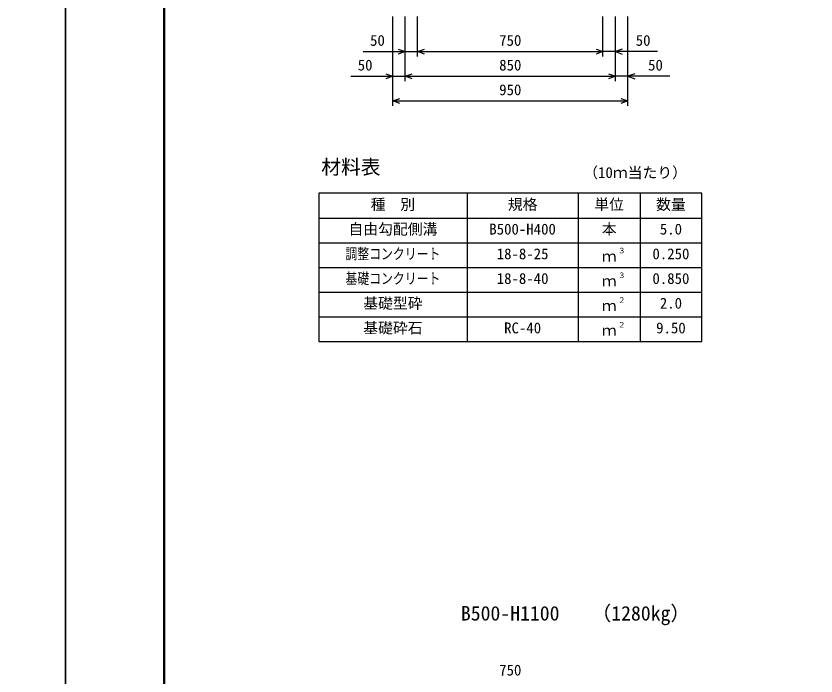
# Model space of a CAD drawing. Units: millimetres, scale not verified. Extents: x -16800 to 16800, y -5940 to 5940.
# Drawn here: x -200 to 3037, y 26 to 2698 of the extents above; entities that cross this region are included whole.
import ezdxf
from ezdxf.enums import TextEntityAlignment as Align

# ---------------------------------------------------------------- set-up
doc = ezdxf.new("R2010")
doc.units = ezdxf.units.MM
doc.header["$LTSCALE"] = 20
for name, color, linetype, lineweight in [('0-0_DIM', 7, 'Continuous', 25), ('0-1_Defpoints', 5, 'Continuous', 25), ('0-3_HYO', 3, 'Continuous', 25), ('0-4_HYO2', 4, 'Continuous', 25), ('0-6_TXT', 7, 'Continuous', 25), ('0-7_WAKU', 3, 'Continuous', 25)]:
    doc.layers.add(name, color=color, linetype=linetype, lineweight=lineweight)
doc.styles.add('ＭＳ ゴシック', font='')
doc.styles.get('ＭＳ ゴシック').set_extended_font_data('MS Gothic')

msp = doc.modelspace()

# ---------------------------------------------------------------- linework, layer by layer
at = {"layer": '0-0_DIM'}
for p, q in [((1325, 2334.15), (1325, 2696.49)), ((1375, 2434.15), (1375, 2696.49)), ((1425, 2534.15), (1425, 2696.49)), ((2175, 2534.15), (2175, 2696.49)), ((2225, 2434.15), (2225, 2696.49)), ((2275, 2334.15), (2275, 2696.49)), ((1205, 2554.15), (1425, 2554.15)), ((1425, 2554.15), (2175, 2554.15)), ((2395, 2554.15), (2175, 2554.15)), ((1155, 2454.15), (1375, 2454.15)), ((1375, 2454.15), (2225, 2454.15)), ((2445, 2454.15), (2225, 2454.15)), ((1325, 2354.15), (2275, 2354.15))]:
    msp.add_line(p, q, dxfattribs=at)
for points in [[(1346.81, 2564.41), (1375, 2554.15), (1346.81, 2543.89)], [(1453.19, 2543.89), (1425, 2554.15), (1453.19, 2564.41)], [(2146.81, 2564.41), (2175, 2554.15), (2146.81, 2543.89)], [(2253.19, 2564.41), (2225, 2554.15), (2253.19, 2543.89)], [(1296.81, 2464.41), (1325, 2454.15), (1296.81, 2443.89)], [(1403.19, 2443.89), (1375, 2454.15), (1403.19, 2464.41)], [(2196.81, 2464.41), (2225, 2454.15), (2196.81, 2443.89)], [(2303.19, 2464.41), (2275, 2454.15), (2303.19, 2443.89)], [(1353.19, 2343.89), (1325, 2354.15), (1353.19, 2364.41)], [(2246.81, 2364.41), (2275, 2354.15), (2246.81, 2343.89)]]:
    msp.add_lwpolyline(points, dxfattribs=at)
at = {"layer": '0-1_Defpoints'}
for points in [[(-16800, -5940), (0, -5940), (0, 5940), (-16800, 5940)], [(0, -5940), (16800, -5940), (16800, 5940), (0, 5940)]]:
    msp.add_lwpolyline(points, close=True, dxfattribs=at)
at = {"layer": '0-3_HYO'}
for p, q in [((1625, 1980.2), (1625, 1380.2)), ((2075, 1980.2), (2075, 1380.2)), ((2325, 1980.2), (2325, 1380.2)), ((1025, 1880.2), (2575, 1880.2))]:
    msp.add_line(p, q, dxfattribs=at)
msp.add_lwpolyline([(1025, 1380.2), (2575, 1380.2), (2575, 1980.2), (1025, 1980.2)], close=True, dxfattribs=at)
at = {"layer": '0-4_HYO2'}
for p, q in [((1025, 1780.2), (2575, 1780.2)), ((1025, 1680.2), (2575, 1680.2)), ((1025, 1580.2), (2575, 1580.2)), ((1025, 1480.2), (2575, 1480.2))]:
    msp.add_line(p, q, dxfattribs=at)
at = {"layer": '0-7_WAKU', "lineweight": 50}
msp.add_lwpolyline([(400, -5540), (16400, -5540), (16400, 5540), (400, 5540)], close=True, dxfattribs=at)

# ---------------------------------------------------------------- texts
at = {"layer": '0-0_DIM', "style": 'ＭＳ ゴシック'}
for s, p in [('50', (1232.56, 2564.15)), ('750', (1755, 2564.15)), ('50', (2307.44, 2564.15)), ('50', (1182.56, 2464.15)), ('850', (1755, 2464.15)), ('50', (2357.44, 2464.15)), ('950', (1755, 2364.15)), ('750', (1755, 15.08))]:
    msp.add_text(s, height=43.99, dxfattribs=at).set_placement(p, align=Align.BOTTOM_LEFT)
at = {"layer": '0-6_TXT', "style": 'ＭＳ ゴシック'}
for s, height, p in [('材料表', 58.65, (1035, 2040.2)), ('（10ｍ当たり）', 43.99, (2095, 2029.2)), ('種\u3000別', 43.99, (1235, 1900.2)), ('規格', 43.99, (1790, 1900.2)), ('単位', 43.99, (2140, 1900.2)), ('数量', 43.99, (2390, 1900.2)), ('自由勾配側溝', 43.99, (1145, 1800.2)), ('B500-H400', 43.99, (1715, 1800.2)), ('本', 43.99, (2170, 1800.2)), ('5.0', 43.99, (2405, 1800.2)), ('18-8-25', 43.99, (1745, 1700.2)), ('３', 21.99, (2235.54, 1730.57)), ('0.250', 43.99, (2375, 1700.2)), ('ｍ', 43.99, (2170, 1690.2)), ('18-8-40', 43.99, (1745, 1600.2)), ('３', 21.99, (2235.54, 1630.57)), ('0.850', 43.99, (2375, 1600.2)), ('ｍ', 43.99, (2170, 1590.2)), ('基礎型砕', 43.99, (1205, 1500.2)), ('２', 21.99, (2235.54, 1530.57)), ('2.0', 43.99, (2405, 1500.2)), ('ｍ', 43.99, (2170, 1490.2)), ('基礎砕石', 43.99, (1205, 1400.2)), ('RC-40', 43.99, (1775, 1400.2)), ('２', 21.99, (2235.54, 1430.57)), ('9.50', 43.99, (2390, 1400.2)), ('ｍ', 43.99, (2170, 1390.2)), ('B500-H1100', 58.65, (1600, 233.34)), ('（1280kg）', 58.65, (2128.37, 233.34))]:
    msp.add_text(s, height=height, dxfattribs=at).set_placement(p, align=Align.BOTTOM_LEFT)
at = {"layer": '0-6_TXT', "style": 'ＭＳ ゴシック', "width": 0.8}
for s, p in [('調整コンクリート', (1133, 1700.2)), ('基礎コンクリート', (1133, 1600.2))]:
    msp.add_text(s, height=43.99, dxfattribs=at).set_placement(p, align=Align.BOTTOM_LEFT)

doc.saveas('drawing.dxf')
